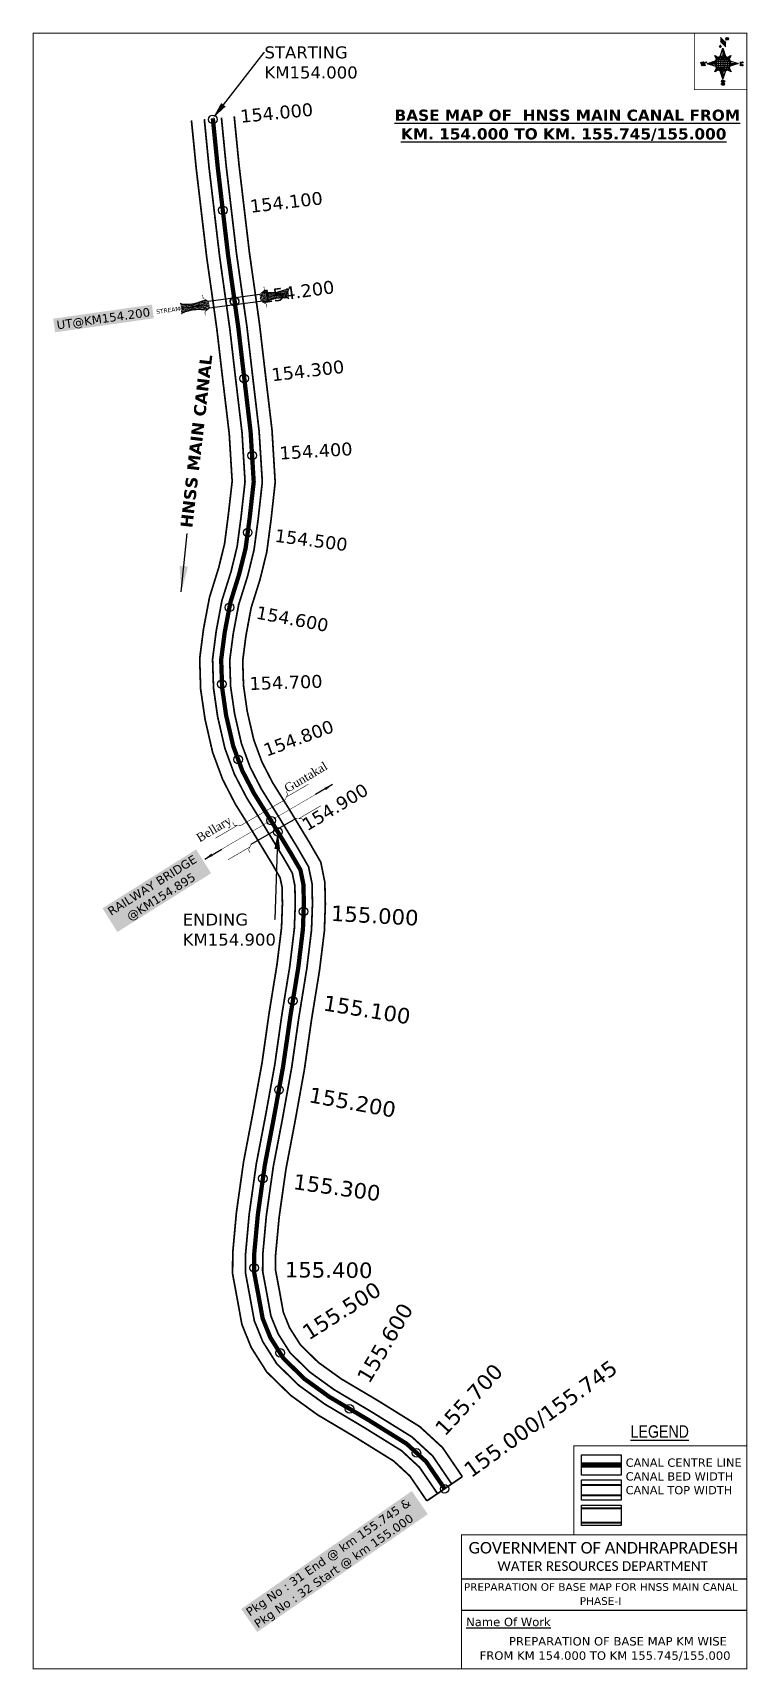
# Model space of a CAD drawing. Header units: inches. Extents: x 752056 to 752888, y 1677553 to 1679457.
import ezdxf
from ezdxf import colors
from ezdxf.entities.mleader import LeaderData, LeaderLine
from ezdxf.enums import TextEntityAlignment as Align
from ezdxf.math import Vec2, Vec3

# ---------------------------------------------------------------- set-up
doc = ezdxf.new("R2010")
doc.units = ezdxf.units.IN
doc.header["$MEASUREMENT"] = 0
doc.header["$PDMODE"] = 32
doc.header["$PDSIZE"] = 10
doc.linetypes.add('HIDDEN2', pattern=[0.1875, 0.125, -0.0625])
for name, color, linetype in [('AQUADUCT', 1, 'Continuous'), ('bord', 1, 'Continuous'), ('CANAL1', 1, 'Continuous'), ('CSMark', 72, 'Continuous'), ('DCBMS', 232, 'Continuous'), ('PAGE', 7, 'Continuous'), ('STRUCTURE', 5, 'Continuous'), ('TEXT', 7, 'Continuous')]:
    doc.layers.add(name, color=color, linetype=linetype)
doc.styles.add('ARIALN', font='ARIALN_1.TTF')
doc.styles.get("Standard").update_dxf_attribs({"font": 'verdana_0.ttf'})
doc.styles.add('style1', font='romantic_0.ttf')
doc.linetypes.add('TRACKS', pattern='A,0.15,[130,ltypeshp.shx,S=0.25,R=0,X=0,Y=0],0.15', length=0.3)
doc.dimstyles.get("Standard").update_dxf_attribs({"dimtxt": 0.18, "dimasz": 0.18, "dimexe": 0.18, "dimexo": 0.0625, "dimgap": 0.09, "dimtad": 0, "dimtih": 1, "dimtoh": 1, "dimdec": 4, "dimzin": 0, "dimdsep": 46, "dimtxsty": 'Standard', "dimcen": 0.09, "dimadec": 0, "dimazin": 0, "dimtfac": 1, "dimtdec": 4, "dimtofl": 0, "dimtmove": 0, "dimatfit": 3, "dimfxl": 0, "dimtolj": 1, "dimtzin": 0, "dimarcsym": 0})
pattern_1 = [(267.297113149, (-8720374.938, 50637915.138), (10.5367255337, -0.497431438), [])]
pattern_2 = [(357.297113149, (-8720374.938, 50637915.138), (0.497431438, 10.5367255337), [])]

# ---------------------------------------------------------------- blocks, each defined once
blk = doc.blocks.new('*X16')
at = {"color": 0, "linetype": 'Continuous'}
for p, q in [((6321.6, 240.5), (6322.3, 241.2)), ((6321.6, 240.3), (6322.3, 241)), ((6321.6, 240.1), (6322.3, 240.8)), ((6321.6, 239.9), (6322.4, 240.7)), ((6321.6, 239.8), (6322.4, 240.6)), ((6321.6, 239.6), (6322.5, 240.5)), ((6321.6, 239.4), (6322.5, 240.3)), ((6321.6, 239.2), (6322.6, 240.2)), ((6321.7, 239.1), (6322.6, 240.1)), ((6321.8, 240.8), (6322.4, 241.4)), ((6321.8, 239), (6322.7, 240)), ((6321.8, 239), (6322.8, 239.9)), ((6321.9, 238.9), (6322.9, 239.8)), ((6322, 238.8), (6323, 239.7)), ((6322.1, 241.3), (6322.4, 241.6)), ((6322.1, 238.7), (6323.1, 239.6)), ((6322.2, 238.6), (6323.1, 239.6)), ((6322.3, 238.5), (6323.2, 239.5)), ((6322.4, 238.5), (6323.3, 239.4)), ((6322.5, 238.4), (6323.4, 239.3)), ((6322.7, 238.4), (6323.6, 239.3)), ((6322.8, 238.3), (6323.7, 239.2)), ((6322.9, 238.3), (6323.8, 239.1)), ((6323.1, 238.2), (6323.9, 239.1)), ((6323.2, 238.2), (6324, 239)), ((6323.3, 238.2), (6324.2, 239)), ((6323.5, 238.1), (6324.3, 238.9)), ((6323.7, 238.1), (6324.4, 238.9)), ((6323.8, 238.1), (6324.6, 238.8)), ((6324.1, 238.2), (6324.7, 238.8)), ((6324.3, 238.3), (6324.9, 238.8)), ((6324.6, 238.3), (6325.1, 238.8)), ((6324.8, 238.4), (6325.2, 238.8)), ((6325.1, 238.5), (6325.4, 238.8)), ((6325.4, 238.6), (6325.6, 238.8))]:
    blk.add_line(p, q, dxfattribs=at)
blk = doc.blocks.new('*X15')
at = {"color": 0, "linetype": 'Continuous'}
for p, q in [((6324.4, 240.3), (6324.5, 240.4)), ((6324.6, 240.3), (6324.8, 240.5)), ((6324.7, 240.2), (6325, 240.5)), ((6324.8, 240.2), (6325.2, 240.6)), ((6325, 240.1), (6325.5, 240.6)), ((6325.1, 240.1), (6325.6, 240.6)), ((6325.2, 240), (6325.8, 240.6)), ((6325.3, 240), (6326, 240.6)), ((6325.4, 239.9), (6326.1, 240.6)), ((6325.5, 239.8), (6326.2, 240.5)), ((6325.6, 239.8), (6326.3, 240.5)), ((6325.7, 239.7), (6326.5, 240.4)), ((6325.9, 239.6), (6326.6, 240.3)), ((6326, 239.5), (6326.7, 240.3)), ((6326, 239.4), (6326.8, 240.2)), ((6326.1, 239.3), (6327, 240.2)), ((6326.2, 239.3), (6327.1, 240.1)), ((6326.3, 239.2), (6327.1, 240)), ((6326.4, 239.1), (6327.2, 239.9)), ((6326.5, 239), (6327.3, 239.8)), ((6326.5, 238.9), (6327.4, 239.7)), ((6326.6, 238.8), (6327.5, 239.6)), ((6326.7, 238.7), (6327.5, 239.5)), ((6326.8, 238.6), (6327.6, 239.4)), ((6326.8, 238.5), (6327.7, 239.3)), ((6326.9, 238.3), (6327.8, 239.2)), ((6326.9, 238.2), (6327.9, 239.1)), ((6326.9, 236.8), (6327.6, 237.4)), ((6327, 238.1), (6327.8, 239)), ((6327, 237.9), (6327.8, 238.8)), ((6327, 237.8), (6327.8, 238.6)), ((6327, 237.6), (6327.8, 238.4)), ((6327, 237.4), (6327.8, 238.2)), ((6327, 237.3), (6327.8, 238)), ((6327, 237.1), (6327.8, 237.9)), ((6326.8, 236.5), (6327.4, 237))]:
    blk.add_line(p, q, dxfattribs=at)
blk = doc.blocks.new('H')
at = {"layer": 'bord', "extrusion": (0.000427885, 0.004792, 0.999988)}
h = blk.add_hatch(dxfattribs=at)
h.set_pattern_fill('LINE', color=8, scale=84.387686, angle=-2.7029, style=0)
h.set_pattern_definition(pattern_2)
h.paths.add_polyline_path([(-492, 786, -0.090992), (-448, 775), (-486, 912)])
h = blk.add_hatch(dxfattribs=at)
h.set_pattern_fill('LINE', color=8, scale=84.387686, angle=-92.7029, style=0)
h.set_pattern_definition(pattern_1)
h.paths.add_polyline_path([(-625, 665, -0.090992), (-615, 710), (-751, 671)])
h = blk.add_hatch(dxfattribs=at)
h.set_pattern_fill('LINE', color=8, scale=84.387686, angle=-92.7029, style=0)
h.set_pattern_definition(pattern_1)
h.paths.add_polyline_path([(-246, 647), (-372, 653, -0.090992), (-382, 609)])
h = blk.add_hatch(dxfattribs=at)
h.set_pattern_fill('LINE', color=8, scale=84.387686, angle=-2.7029, style=0)
h.set_pattern_definition(pattern_2)
h.paths.add_polyline_path([(-504, 533, -0.090992), (-549, 543), (-510, 406)])
for p, q in [((-516, 1087, -1217), (-432, 994, -1217)), ((-538, 774, -1216), (-487, 906, -1216)), ((-519, 1020, -1217), (-435, 927, -1216)), ((-487, 906, -1216), (-493, 780, -1216)), ((-487, 906, -1216), (-448, 769, -1216)), ((-865, 701, -1215), (-847, 638, -1215)), ((-847, 700, -1215), (-829, 637, -1215)), ((-829, 699, -1215), (-811, 636, -1215)), ((-829, 699, -1215), (-811, 698, -1215)), ((-811, 698, -1215), (-794, 635, -1215)), ((-752, 665, -1215), (-615, 704, -1215)), ((-752, 665, -1215), (-625, 659, -1215)), ((-619, 614, -1215), (-752, 665, -1215)), ((-639, 526, -1214), (-606, 585, -1215)), ((-639, 526, -1214), (-593, 568, -1215)), ((-577, 553, -1215), (-639, 526, -1214)), ((-627, 794, -1216), (-567, 760, -1216)), ((-627, 794, -1216), (-584, 747, -1215)), ((-599, 731, -1215), (-627, 794, -1216)), ((-371, 513, -1214), (-431, 546, -1215)), ((-421, 753, -1216), (-359, 781, -1216)), ((-371, 513, -1214), (-414, 560, -1215)), ((-359, 781, -1216), (-405, 739, -1216)), ((-399, 576, -1215), (-371, 513, -1214)), ((-359, 781, -1216), (-392, 721, -1215)), ((-246, 641, -1215), (-383, 603, -1215)), ((-379, 693, -1215), (-246, 641, -1215)), ((-373, 647, -1215), (-246, 641, -1215)), ((-213, 669, -1215), (-217, 601, -1215)), ((-197, 600, -1215), (-194, 668, -1215)), ((-511, 400, -1214), (-549, 537, -1214)), ((-460, 533, -1215), (-511, 400, -1214)), ((-505, 527, -1214), (-511, 400, -1214))]:
    blk.add_line(p, q, dxfattribs=at)
at = {"layer": 'bord', "color": 8, "linetype": 'ByBlock', "extrusion": (0.000427885, 0.004792, 0.999988)}
for p, q in [((-373, 647, -1215), (-625, 659, -1215)), ((-378, 616, -1215), (-623, 628, -1215)), ((-375, 679, -1215), (-620, 691, -1215)), ((-392, 585, -1215), (-611, 595, -1215)), ((-386, 711, -1215), (-605, 722, -1215)), ((-420, 555, -1215), (-587, 562, -1215)), ((-411, 744, -1216), (-578, 752, -1216)), ((-493, 780, -1216), (-505, 527, -1214))]:
    blk.add_line(p, q, dxfattribs=at)
at = {"layer": 'bord', "extrusion": (0.000427885, 0.004792, 0.999988), "elevation": -1212}
for points, const_width in [([(-522, 960), (-516, 1093)], 1.61), ([(-434, 933), (-428, 1066)], 1.61), ([(-870, 707), (-846, 706)], 0.642), ([(-829, 643), (-855, 644)], 0.642), ([(-829, 643), (-821, 678)], 0.642), ([(-811, 642), (-784, 641)], 0.642), ([(-793, 641), (-782, 694)], 0.642), ([(-177, 605), (-226, 607)], 0.706), ([(-223, 676), (-174, 673)], 0.706), ([(-195, 645), (-185, 644)], 0.706)]:
    blk.add_lwpolyline(points, dxfattribs=dict(at, const_width=const_width))
for points, const_width in [([(-530, 950, 1), (-520, 939, 1)], 14.8), ([(-414, 1073, 1), (-398, 1058, 1)], 22.3), ([(-776, 697, 1), (-769, 690, 1)], 8.9), ([(-180, 618, 1), (-173, 611, 1)], 9.79), ([(-178, 667, 1), (-171, 660, 1)], 9.79), ([(-525, 322, 1), (-533, 329, 1)], 11.1), ([(-490, 362, 1), (-498, 369, 1)], 11.1)]:
    blk.add_lwpolyline(points, format="xyb", close=True, dxfattribs=dict(at, const_width=const_width))
for points in [[(-537, 317), (-531, 310), (-520, 307), (-505, 307), (-494, 310), (-486, 318), (-487, 326), (-491, 333), (-494, 336), (-503, 341), (-522, 347), (-530, 352), (-534, 355), (-537, 363), (-537, 373), (-530, 381), (-520, 384), (-504, 384), (-493, 380), (-487, 373)], [(-522, 348), (-526, 354), (-528, 361), (-528, 371), (-526, 375), (-521, 381), (-515, 384)], [(-505, 307), (-499, 312), (-497, 319), (-497, 327), (-501, 335), (-509, 343)]]:
    blk.add_lwpolyline(points, dxfattribs=at)
at = {"layer": 'bord', "extrusion": (0.000427885, 0.004792, 0.999988)}
for centre, radius in [((-525, 944, -1212), 14.8), ((-406, 1065, -1212), 22.3), ((-773, 694, -1212), 8.9), ((-498, 659, -1212), 127), ((-177, 615, -1212), 9.79), ((-174, 663, -1212), 9.79), ((-529, 325, -1212), 11.1), ((-494, 365, -1212), 11.1)]:
    blk.add_circle(centre, radius, dxfattribs=at)
at = {"layer": 'bord', "color": 8, "linetype": 'ByBlock', "extrusion": (0.000427885, 0.004792, 0.999988)}
for centre, radius, start, end in [((-482, 658, -1212), 128, 94.9254, 259.6691), ((-437, 656, -1212), 141, 113.2864, 241.308), ((-316, 651, -1212), 222, 142.5892, 212.0053), ((-560, 662, -1212), 141, 293.2864, 61.308), ((-681, 668, -1212), 222, 322.5892, 32.0053), ((-515, 660, -1212), 128, 274.9254, 79.6691)]:
    blk.add_arc(centre, radius, start, end, dxfattribs=at)
at = {"layer": 'bord', "extrusion": (0.000427885, 0.004792, 0.999988)}
for points in [[(-516, 1093, -1212), (-431, 1000, -1212), (-519, 1026, -1212), (-434, 933, -1212)], [(-864, 707, -1212), (-846, 706, -1212), (-846, 644, -1212), (-829, 643, -1212)], [(-829, 705, -1212), (-811, 704, -1212), (-811, 642, -1212), (-793, 641, -1212)], [(-193, 674, -1212), (-197, 606, -1212), (-213, 675, -1212), (-216, 607, -1212)]]:
    blk.add_solid(points, dxfattribs=at)
at = {"layer": 'bord', "extrusion": (0.000427885, 0.004792, 0.999988), "xscale": 7.977342409717546, "yscale": 7.977342408231451, "zscale": 7.977342408476333, "rotation": 138.0840426661453}
for name, p in [('*X15', (38301, -31929, -1212)), ('*X16', (38314, -31951, -1212))]:
    blk.add_blockref(name, p, dxfattribs=at)
blk = doc.blocks.new('UT')
at = {"layer": 'STRUCTURE'}
h = blk.add_hatch(dxfattribs=at)
h.set_pattern_fill('DASH', color=150, scale=8, angle=-39.6278, style=0)
h.set_pattern_definition([(320.372247933, (-4370.464, -6260.8811), (1.40800153113, 0.132407282), [1, -1])])
h.paths.add_polyline_path([(765163, 1700681.9), (765165.6, 1700680.6), (765167.2, 1700680.3), (765169.1, 1700680), (765172.4, 1700679.6), (765176.4, 1700679.3), (765179.5, 1700679.5), (765183.1, 1700679.9), (765187.7, 1700680.9), (765188.9, 1700681.2), (765193.1, 1700682.2), (765196.1, 1700680.2), (765196.1, 1700672.2), (765193.1, 1700670.2), (765190.5, 1700670.8), (765188.1, 1700671.3), (765185.5, 1700671.8), (765183.6, 1700672.1), (765181, 1700672.5), (765180.3, 1700672.5), (765178.5, 1700672.6), (765176.7, 1700672.6), (765174.6, 1700672.5), (765172.5, 1700672.3), (765170.4, 1700672), (765168.5, 1700671.7), (765166.1, 1700671.2), (765165, 1700670.8), (765163, 1700669.7)])
h.paths.add_polyline_path([(765259.1, 1700682.2), (765256.1, 1700680.2), (765256.1, 1700672.2), (765259.1, 1700670.2), (765261.9, 1700671), (765264.4, 1700671.6), (765266.4, 1700672), (765269.1, 1700672.5), (765272.7, 1700673), (765276.1, 1700673.1), (765278.6, 1700672.9), (765281.2, 1700672.7), (765283.9, 1700672.3), (765286.4, 1700671.9), (765288, 1700671.3), (765289.2, 1700670.6), (765289.1, 1700682.7), (765287.6, 1700681.8), (765285.7, 1700681.2), (765283, 1700680.7), (765281.2, 1700680.4), (765276.7, 1700679.9), (765272.7, 1700679.9), (765268.7, 1700680.3), (765264.8, 1700681), (765261.2, 1700681.7)])
at = {"layer": 'STRUCTURE', "color": 150, "const_width": 0.628}
for points in [[(765190.1, 1700688.2), (765190.1, 1700684.2), (765196.1, 1700680.2), (765256.1, 1700680.2), (765262.1, 1700684.2), (765262.1, 1700688.2)], [(765190.1, 1700664.2), (765190.1, 1700668.2), (765196.1, 1700672.2), (765256.1, 1700672.2), (765262.1, 1700668.2), (765262.1, 1700664.2)]]:
    blk.add_lwpolyline(points, dxfattribs=at)
at = {"layer": 'STRUCTURE', "color": 150}
for points in [[(765196.1, 1700680.2), (765256.1, 1700680.2)], [(765196.1, 1700672.2), (765256.1, 1700672.2)], [(765196.1, 1700672.2), (765256.1, 1700672.2)]]:
    blk.add_lwpolyline(points, dxfattribs=at)
at = {"layer": 'STRUCTURE', "color": 0}
blk.add_circle((765226.1, 1700676.2), 1.89, dxfattribs=at)
at = {"layer": 'STRUCTURE', "color": 150}
for points in [[(765163, 1700681.9), (765164.4, 1700681.1), (765167.9, 1700680.2), (765171.2, 1700679.8), (765176.1, 1700679.4), (765184.7, 1700680.3), (765193.1, 1700682.2)], [(765163, 1700669.7), (765164.3, 1700670.6), (765167.8, 1700671.6), (765171.2, 1700672.1), (765176, 1700672.6), (765184.7, 1700672), (765193.1, 1700670.2)], [(765289.1, 1700682.7), (765287.8, 1700681.9), (765284.3, 1700680.9), (765280.9, 1700680.4), (765276.1, 1700679.8), (765267.4, 1700680.5), (765259.1, 1700682.2)], [(765289.2, 1700670.6), (765287.8, 1700671.4), (765284.2, 1700672.3), (765280.9, 1700672.7), (765276.1, 1700673.1), (765267.4, 1700672.2), (765259.1, 1700670.2)]]:
    blk.add_spline(points, degree=3, dxfattribs=at)
at = {"layer": 'STRUCTURE', "color": 0}
blk.add_text('STREAM', height=5, dxfattribs=at).set_placement((765148.2, 1700675.8), align=Align.MIDDLE_CENTER)
for points in [[(765190.9, 1700676), (765164.2, 1700675.8)], [(765289.3, 1700676.7), (765265.4, 1700676.4)]]:
    blk.add_leader(points, dimstyle='Standard', override={"dimasz": 10, "dimgap": 0.09, "dimtad": 0}, dxfattribs=at)
blk = doc.blocks.new('RAIL')
at = {"layer": 'STRUCTURE', "color": 40, "const_width": 0.628}
for points in [[(763819.4, 1696603.2), (763849, 1696603.2)], [(763846, 1696609.2), (763846, 1696605.2), (763852, 1696601.2), (763912, 1696601.2), (763918, 1696605.2), (763918, 1696609.2)], [(763915, 1696603.2), (763944.6, 1696603.2)], [(763819.4, 1696574.2), (763849, 1696574.2)], [(763846, 1696568.2), (763846, 1696572.2), (763852, 1696576.2), (763912, 1696576.2), (763918, 1696572.2), (763918, 1696568.2)], [(763852, 1696576.2), (763912, 1696576.2)], [(763915, 1696574.2), (763944.6, 1696574.2)]]:
    blk.add_lwpolyline(points, dxfattribs=at)
at = {"layer": 'STRUCTURE', "color": 17, "linetype": 'TRACKS', "ltscale": 40, "const_width": 0.5}
blk.add_lwpolyline([(763819.4, 1696588.5), (763945.7, 1696588.7)], dxfattribs=at)
at = {"layer": 'STRUCTURE', "color": 40}
blk.add_lwpolyline([(763852, 1696576.2), (763912, 1696576.2)], dxfattribs=at)
blk.add_lwpolyline([(763852, 1696576.2), (763912, 1696576.2)], dxfattribs=at)
at = {"layer": 'STRUCTURE', "color": 0}
for points in [[(763796.5, 1696588.5), (763819.4, 1696588.5)], [(763968.6, 1696588.7), (763945.7, 1696588.7)]]:
    blk.add_leader(points, dimstyle='Standard', override={"dimasz": 10, "dimgap": 0.09, "dimtad": 0}, dxfattribs=at)

msp = doc.modelspace()

# ---------------------------------------------------------------- linework, layer by layer
at = {"color": 3}
for p in [(752266.2, 1679356), (752277.7, 1679250.2), (752291.4, 1679144.6), (752302.7, 1679054.6), (752311.8, 1678965.1), (752306.7, 1678875.6), (752285.4, 1678788.4), (752276.7, 1678699.1), (752295.6, 1678611.5), (752341.8, 1678527.2)]:
    msp.add_point(p, dxfattribs=at)
at = {"layer": 'CANAL1', "color": 200, "const_width": 2}
for points in [[(752241.2, 1679354.7), (752246.8, 1679298.4), (752259, 1679195.2), (752266.8, 1679140.4), (752270.9, 1679111.1), (752277.3, 1679056.2), (752285.2, 1678990.2), (752288.6, 1678935), (752284.1, 1678895.7), (752279.7, 1678861.9), (752272.8, 1678834.1), (752262.2, 1678800), (752255.2, 1678763), (752250.8, 1678728.7), (752251.9, 1678693.2), (752257, 1678658.4), (752265.8, 1678619.9), (752277.5, 1678588.3), (752292.2, 1678559.7), (752312.5, 1678527.4), (752335.3, 1678489.8), (752340.7, 1678480.4)], [(752291, 1679359.6), (752296.5, 1679303.8), (752308.6, 1679201.7), (752316.3, 1679147.5), (752320.5, 1679117.5), (752327, 1679062), (752335, 1678994.6), (752338.7, 1678933.7), (752333.8, 1678889.6), (752328.9, 1678852.7), (752321, 1678820.6), (752310.7, 1678787.9), (752304.6, 1678755.1), (752300.9, 1678726.3), (752301.8, 1678697.6), (752306.1, 1678667.6), (752313.8, 1678634.2), (752323.3, 1678608.5), (752335.7, 1678584.5), (752355, 1678553.6), (752378.3, 1678515.3), (752385.6, 1678502.6)], [(752360.8, 1678544.1), (752378.3, 1678515.3), (752391.8, 1678492), (752396.5, 1678468.7), (752397.1, 1678443.4), (752396, 1678412), (752390.3, 1678366), (752381, 1678308.7), (752372.7, 1678250.7), (752361.8, 1678190.3), (752351.3, 1678135.4), (752343.3, 1678079.1), (752339.2, 1678035.4), (752339.1, 1678017.6), (752343.9, 1677992.2), (752348.2, 1677968.4), (752355.5, 1677950.4), (752368, 1677930.7), (752388.9, 1677910.2), (752415.6, 1677891), (752459, 1677865.3), (752507, 1677835.5), (752533.5, 1677811.2), (752556.6, 1677777.3)], [(752318, 1678518.2), (752335.3, 1678489.8), (752344.4, 1678474), (752346.7, 1678463.1), (752347.1, 1678443.7), (752346.1, 1678416), (752340.8, 1678373), (752331.6, 1678316.3), (752323.4, 1678258.7), (752312.6, 1678199.5), (752301.9, 1678143.6), (752293.6, 1678084.9), (752289.3, 1678038), (752289.1, 1678013.2), (752294.7, 1677983.1), (752299.9, 1677954.4), (752310.8, 1677927.5), (752328.9, 1677899), (752356.7, 1677871.9), (752388.2, 1677849.1), (752433.1, 1677822.5), (752476.6, 1677795.5), (752495.4, 1677778.2), (752515.3, 1677749.1)], [(752515.3, 1677749.1), (752556.6, 1677777.3)]]:
    msp.add_lwpolyline(points, dxfattribs=at)
at = {"layer": 'CANAL1', "color": 5, "const_width": 2}
for points in [[(752256.2, 1679356.2), (752261.7, 1679300), (752273.9, 1679197.2), (752281.6, 1679142.5), (752285.8, 1679113), (752292.2, 1679057.9), (752300.1, 1678991.5), (752303.6, 1678934.6), (752299, 1678893.8), (752294.4, 1678859.1), (752287.3, 1678830), (752276.7, 1678796.4), (752270, 1678760.6), (752265.8, 1678728), (752266.9, 1678694.5), (752271.7, 1678661.1), (752280.2, 1678624.2), (752291.2, 1678594.4), (752305.3, 1678567.2), (752325.2, 1678535.3), (752348.2, 1678497.4), (752354.2, 1678487.1)], [(752372.1, 1678496), (752365.4, 1678507.7), (752342.2, 1678545.7), (752322.6, 1678577.1), (752309.6, 1678602.4), (752299.4, 1678629.9), (752291.4, 1678664.8), (752286.8, 1678696.3), (752285.8, 1678727), (752289.8, 1678757.5), (752296.2, 1678791.6), (752306.6, 1678824.7), (752314.1, 1678855.4), (752318.9, 1678891.4), (752323.7, 1678934.1), (752320, 1678993.3), (752312.1, 1679060.2), (752305.7, 1679115.6), (752301.4, 1679145.3), (752293.7, 1679199.7), (752281.6, 1679302.1), (752276.1, 1679358.1)], [(752347.9, 1678536.4), (752365.4, 1678507.7), (752377.6, 1678486.6), (752381.6, 1678467), (752382.1, 1678443.5), (752381, 1678413.2), (752375.5, 1678368.1), (752366.2, 1678311), (752357.9, 1678253.1), (752347.1, 1678193.1), (752336.5, 1678137.9), (752328.4, 1678080.8), (752324.3, 1678036.2), (752324.1, 1678016.3), (752329.1, 1677989.5), (752333.7, 1677964.2), (752342.1, 1677943.5), (752356.2, 1677921.2), (752379.3, 1677898.7), (752407.4, 1677878.4), (752451.3, 1677852.4), (752497.9, 1677823.5), (752522.1, 1677801.3), (752544.2, 1677768.8)], [(752330.9, 1678526), (752348.2, 1678497.4), (752358.6, 1678479.4), (752361.6, 1678464.8), (752362.1, 1678443.6), (752361, 1678414.8), (752355.7, 1678370.9), (752346.4, 1678314), (752338.2, 1678256.3), (752327.4, 1678196.7), (752316.7, 1678141.1), (752308.5, 1678083.1), (752304.3, 1678037.2), (752304.1, 1678014.5), (752309.4, 1677985.9), (752314.4, 1677958.6), (752324.2, 1677934.4), (752340.6, 1677908.5), (752366.3, 1677883.4), (752396.4, 1677861.7), (752440.9, 1677835.3), (752485.8, 1677807.5), (752506.8, 1677788.1), (752527.7, 1677757.6)]]:
    msp.add_lwpolyline(points, dxfattribs=at)
at = {"layer": 'CANAL1', "color": 1, "linetype": 'HIDDEN2', "ltscale": 100, "const_width": 5}
for points in [[(752266.1, 1679357.2), (752271.7, 1679301.1), (752283.8, 1679198.4), (752291.5, 1679143.9), (752295.7, 1679114.3), (752302.2, 1679059.1), (752310.1, 1678992.4), (752313.7, 1678934.4), (752309, 1678892.6), (752304.3, 1678857.3), (752296.9, 1678827.4), (752286.5, 1678794), (752279.9, 1678759.1), (752275.8, 1678727.5), (752276.9, 1678695.4), (752281.5, 1678663), (752289.8, 1678627.1), (752300.4, 1678598.4), (752314, 1678572.1), (752333.7, 1678540.5), (752356.8, 1678502.5), (752363.2, 1678491.5)], [(752339.4, 1678531.2), (752356.8, 1678502.5), (752368.1, 1678483), (752371.6, 1678465.9), (752372.1, 1678443.6), (752371, 1678414), (752365.6, 1678369.5), (752356.3, 1678312.5), (752348, 1678254.7), (752337.2, 1678194.9), (752326.6, 1678139.5), (752318.5, 1678082), (752314.3, 1678036.7), (752314.1, 1678015.4), (752319.3, 1677987.7), (752324.1, 1677961.4), (752333.1, 1677939), (752348.4, 1677914.8), (752372.8, 1677891), (752401.9, 1677870), (752446.1, 1677843.9), (752491.8, 1677815.5), (752514.5, 1677794.7), (752536, 1677763.2)]]:
    msp.add_lwpolyline(points, dxfattribs=at)
at = {"layer": 'CANAL1', "color": 1, "linetype": 'HIDDEN2', "ltscale": 100, "const_width": 6, "elevation": -0.4}
msp.add_lwpolyline([(752741.4, 1677790.9), (752695.4, 1677790.9)], dxfattribs=at)
at = {"layer": 'CANAL1', "color": 5, "const_width": 2.4, "elevation": -0.4}
for points in [[(752741.4, 1677767.6), (752695.4, 1677767.6)], [(752741.4, 1677755.6), (752695.4, 1677755.6)]]:
    msp.add_lwpolyline(points, dxfattribs=at)
at = {"layer": 'CANAL1', "color": 200, "const_width": 2.4, "elevation": -0.4}
for points in [[(752741.4, 1677740.4), (752695.4, 1677740.4)], [(752741.4, 1677723.9), (752695.4, 1677723.9)]]:
    msp.add_lwpolyline(points, dxfattribs=at)
at = {"layer": 'CSMark', "color": 3}
for p in [(752371.8, 1678434.7), (752359.3, 1678330.8), (752343.1, 1678227.3), (752324.4, 1678124.2), (752314.1, 1678020.1), (752344.4, 1677921.2), (752425.3, 1677856.2), (752503.1, 1677805.1), (752536, 1677763.2)]:
    msp.add_point(p, dxfattribs=at)
at = {"layer": 'PAGE'}
for points, const_width in [([(752056.8, 1679456.2), (752887.8, 1679456.2), (752887.8, 1677553.8), (752056.8, 1677553.8)], 1), ([(752887.8, 1679456.2), (752826.7, 1679456.2), (752826.7, 1679390.5), (752887.8, 1679390.5)], 1), ([(752887.8, 1677709.5), (752686.6, 1677709.5), (752686.6, 1677813.3), (752887.8, 1677813.3)], 1.2), ([(752555.7, 1677709.5), (752887.8, 1677709.5), (752887.8, 1677553.8), (752555.7, 1677553.8)], 1.2)]:
    msp.add_lwpolyline(points, close=True, dxfattribs=dict(at, const_width=const_width))
at = {"layer": 'PAGE', "elevation": -0.4}
for points in [[(752695.4, 1677802.6), (752741.4, 1677802.6), (752741.4, 1677779.1), (752695.4, 1677779.1)], [(752695.4, 1677773.4), (752741.4, 1677773.4), (752741.4, 1677749.8), (752695.4, 1677749.8)], [(752695.4, 1677744.1), (752741.4, 1677744.1), (752741.4, 1677720.6), (752695.4, 1677720.6)]]:
    msp.add_lwpolyline(points, close=True, dxfattribs=at)
at = {"layer": 'PAGE'}
for points in [[(752555.7, 1677658.5), (752887.8, 1677658.5)], [(752555.7, 1677622.1), (752887.8, 1677622.1)]]:
    msp.add_lwpolyline(points, dxfattribs=at)
at = {"layer": 'STRUCTURE', "color": 0}
for p in [(752291.5, 1679143.9), (752333.9, 1678540.3)]:
    msp.add_point(p, dxfattribs=at)

# ---------------------------------------------------------------- block references
at = {"layer": 'AQUADUCT', "color": 1, "xscale": 0.0703495379661093, "yscale": 0.07034953800030053, "zscale": 0.07034953795990817, "rotation": 3.078330607406165}
msp.add_blockref('H', (752897.5, 1679376.8, 85.4), dxfattribs=at)
at = {"layer": 'STRUCTURE', "color": 0}
for name, p, rotation in [('UT', (215435.7, -106816.3), 7.494896694321867), ('RAIL', (942840, -172308.4), 30.11627275063035)]:
    msp.add_blockref(name, p, dxfattribs=dict(at, rotation=rotation))

# ---------------------------------------------------------------- texts
at = {"layer": 'CANAL1', "insert": (752228.1, 1678880.9), "char_height": 14, "width": 205.129, "attachment_point": 1, "rotation": 83.3506}
msp.add_mtext('\\pi0.96322;{\\fVerdana|b1|i0|c0|p34;HNSS MAIN CANAL}', dxfattribs=at)
at = {"layer": 'CSMark', "color": 1}
for s, height, rotation, p in [('154.000', 15, 5.6447, (752298, 1679359.4)), ('154.100', 15, 6.7541, (752309.4, 1679254.7)), ('154.200', 15, 8.069, (752323.1, 1679149.5)), ('154.300', 15, 6.7597, (752334.4, 1679058.7)), ('154.400', 15, 3.5489, (752343.7, 1678967.7)), ('154.500', 15, 352.4788, (752338.5, 1678872.2)), ('154.600', 15, 349.3836, (752316.9, 1678782.8)), ('154.700', 15, 1.8901, (752308.7, 1678699.7)), ('154.800', 15, 20.207, (752326, 1678621.6)), ('154.900', 15, 31.2627, (752372.1, 1678534.1)), ('155.000', 18, 356.8046, (752403.7, 1678432.8)), ('155.100', 18, 350.7746, (752395.2, 1678328.6)), ('155.200', 18, 349.7497, (752378.5, 1678221.8)), ('155.300', 18, 351.9455, (752360.1, 1678120.8)), ('155.400', 18, 359.5534, (752349.9, 1678018.1)), ('155.500', 18, 32.3501, (752372.9, 1677943)), ('155.600', 18, 59.391, (752440.4, 1677888.9)), ('155.700', 18, 47.4463, (752529.6, 1677829.4)), ('155.000/155.745', 18, 35.8763, (752561.5, 1677782.5))]:
    msp.add_text(s, height=height, rotation=rotation, dxfattribs=at).set_placement(p, align=Align.MIDDLE_LEFT)
at = {"layer": 'PAGE', "extrusion": (0.000201441, 0.004807, 0.999988), "style": 'ARIALN'}
msp.add_text('%%ULEGEND', height=14.4, rotation=359.9999, dxfattribs=at).set_placement((752786.5, 1677809.7, 8216.7), align=Align.MIDDLE)
at = {"layer": 'PAGE', "extrusion": (0.000201441, 0.004807, 0.999988)}
for s, height, p in [('PREPARATION OF BASE MAP FOR HNSS MAIN CANAL', 8.878, (752558.4, 1677624.4, 8215.7)), ('%%UName Of Work', 9.822, (752561, 1677583.3, 8214.4))]:
    msp.add_text(s, height=height, rotation=359.9999, dxfattribs=at).set_placement(p)
for s, height, p in [('PHASE-I', 8.88, (752717.5, 1677612.5, 8215.7)), ('PREPARATION OF BASE MAP KM WISE  ', 9.822, (752742.1, 1677565.7, 8214.5)), ('FROM KM 154.000 TO KM 155.745/155.000', 9.822, (752722.8, 1677549.1, 8214.5))]:
    msp.add_text(s, height=height, rotation=359.9999, dxfattribs=at).set_placement(p, align=Align.MIDDLE_CENTER)
at = {"layer": 'PAGE', "extrusion": (0.000201441, 0.004807, 0.999988), "attachment_point": 1, "text_direction": (1, -1e-06, -0.000201)}
for s, insert, char_height, width in [('CANAL CENTRE LINE CANAL BED WIDTH {\\H2.3741x; }CANAL TOP WIDTH{\\H1.9188x; }', (752746.8, 1677798.4, -0.4), 9.6, 168.926), ('\\pi3.5885;{\\fCalibri|b0|i0|c0|p34;\\H1.3333x;GOVERNMENT OF ANDHRAPRADESH\\P\\pi37.073;\\H0.83998x;WATER RESOURCES DEPARTMENT}', (752560.4, 1677701.3, -1.3), 10.059, 321.276)]:
    msp.add_mtext(s, dxfattribs=dict(at, insert=insert, char_height=char_height, width=width))
at = {"layer": 'STRUCTURE', "color": 0, "style": 'style1'}
msp.add_text('Guntakal', height=10, rotation=30.6756, dxfattribs=at).set_placement((752350.5, 1678576.9), align=Align.MIDDLE_LEFT)
msp.add_text('Bellary', height=10, rotation=30.6756, dxfattribs=at).set_placement((752286.4, 1678541.9), align=Align.MIDDLE_RIGHT)
at = {"layer": 'STRUCTURE', "color": 5, "char_height": 10, "attachment_point": 1, "bg_fill": 1, "box_fill_scale": 1.3, "bg_fill_color": 7, "bg_fill_true_color": 16777215, "bg_fill_transparency": 4390977}
for s, insert, width, rotation in [('UT@KM154.200', (752083.6, 1679121.6), 110.08, 8.069), ('\\pi0.72159;RAILWAY BRIDGE \\P\\pi16.299;@KM154.895', (752141.7, 1678437.5), 122.786, 32.0348), ('Pkg No : 31 End @ km 155.745 & Pkg No : 32 Start @ km 155.000', (752303.4, 1677622.7), 235.312, 34.6028)]:
    msp.add_mtext(s, dxfattribs=dict(at, insert=insert, width=width, rotation=rotation))
at = {"layer": 'TEXT', "color": 1, "insert": (752476.8, 1679367.3), "char_height": 13, "width": 400.677, "attachment_point": 1}
msp.add_mtext('\\pi0.89442;{\\fVerdana|b1|i0|c0|p34;\\LBASE MAP OF  HNSS MAIN CANAL FROM \\P\\pi8.2849;KM. 154.000 TO KM. 155.745/155.000}', dxfattribs=at)

# ---------------------------------------------------------------- leaders
at = {"layer": 'CANAL1'}
msp.add_leader([(752229.4, 1678806.4), (752236.1, 1678874.4)], dimstyle='Standard', override={"dimasz": 30, "dimgap": 0.09, "dimtad": 0}, dxfattribs=at)
at = {"layer": 'DCBMS', "color": 5}
ml = msp.add_multileader_mtext('Standard', dxfattribs=at)
ml.set_content('STARTING\\PKM154.000', color=5)
ml.set_leader_properties()
ml.build(insert=Vec2(0, 0))
ml.multileader.update_dxf_attribs({"dogleg_length": 0.36, "arrow_head_size": 20})
ctx = ml.context
ctx.base_point, ctx.char_height, ctx.arrow_head_size, ctx.landing_gap_size, ctx.plane_origin = Vec3(752326.1, 1679433.7), 14, 20, 0.09, Vec3(752473.1, 1679498)
notes = []
notes.append((ctx, [(1, (1, 1, 0), (752325.8, 1679433.7), (1, 0), 0.36, [(0, [(752266.1, 1679357.2)], 0, [])])]))
ctx.mtext.insert, ctx.mtext.flow_direction = Vec3(752326.2, 1679440.9), 5
ml = msp.add_multileader_mtext('Standard', dxfattribs=at)
ml.set_content('ENDING \\PKM154.900', color=5)
ml.set_leader_properties()
ml.build(insert=Vec2(0, 0))
ml.multileader.update_dxf_attribs({"dogleg_length": 0.36, "arrow_head_size": 20})
ctx = ml.context
ctx.base_point, ctx.char_height, ctx.arrow_head_size, ctx.landing_gap_size, ctx.plane_origin = Vec3(752230.9, 1678425.2), 14, 20, 0.09, Vec3(752374.3, 1678346.9)
notes.append((ctx, [(0, (1, 1, 0), (752338.3, 1678425.2), (-1, 0), 0.36, [(0, [(752341.8, 1678527.2)], 0, [])])]))
ctx.mtext.insert, ctx.mtext.width, ctx.mtext.flow_direction = Vec3(752231, 1678432.3), 108.896, 5
for ctx, leaders in notes:
    for number, flags, end, landing, length, lines in leaders:
        leader = LeaderData()
        leader.index, (leader.has_last_leader_line, leader.has_dogleg_vector, leader.attachment_direction) = number, flags
        leader.last_leader_point, leader.dogleg_vector, leader.dogleg_length = Vec3(end), Vec3(landing), length
        for number, points, colour, breaks in lines:
            line = LeaderLine()
            line.index, line.vertices, line.color, line.breaks = number, Vec3.list(points), colors.encode_raw_color(colour), breaks
            leader.lines.append(line)
        ctx.leaders.append(leader)

doc.saveas('drawing.dxf')
